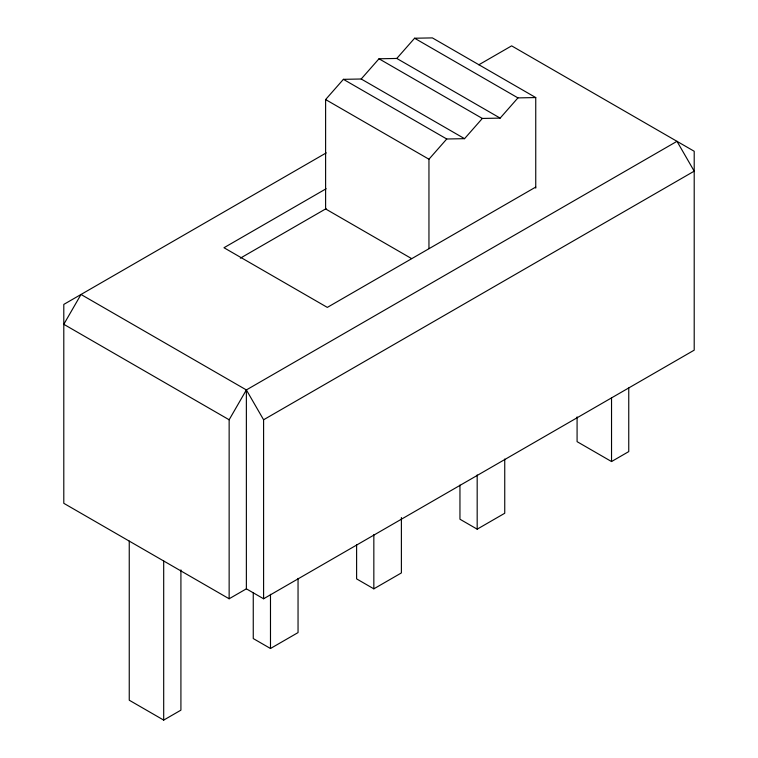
<?xml version="1.0" encoding="UTF-8"?>
<svg xmlns="http://www.w3.org/2000/svg" width="758" height="758" viewBox="0 0 758 758"><rect width="100%" height="100%" fill="white"/><g stroke="black" fill="none" stroke-linecap="round" stroke-linejoin="round"><path stroke-width="1.14" d="M229.143 598.773L229.143 419.771L246.369 389.934L676.989 141.32L694.205 171.156L263.594 419.771L263.594 598.773L246.369 588.833L229.143 598.773L63.795 503.312L63.795 304.413L326.262 152.879M411.556 258.573L325.608 208.943L325.608 99.554L343.402 79.334L361.206 79.003L464.55 138.667L482.344 118.447L500.147 118.115L517.941 97.896L535.745 97.564L535.745 188.136M361.206 79.003L379 58.783L396.794 58.451L500.147 118.115M396.794 58.451L414.598 38.232L432.392 37.9L535.745 97.564M428.952 248.615L428.952 159.227L446.746 138.998L464.55 138.667M478.819 64.8L511.631 45.859L694.205 151.268L694.205 350.158L263.594 598.773M326.148 188.742L223.98 247.733L327.323 307.397L535.745 187.065M240.324 258.184L326.148 208.639M253.257 592.585L253.257 638.558L270.483 648.497L298.046 632.589L298.046 578.373M356.611 544.708L356.611 578.885L373.836 588.833L401.389 572.925L401.389 517.525M459.954 485.044L459.954 519.221L477.18 529.169L504.743 513.251L504.743 459.035M129.248 541.098L129.248 700.212L163.69 720.1L180.916 710.151L180.916 569.902M577.084 416.9L577.084 441.658L611.535 461.546L628.752 451.597L628.752 387.954M414.598 38.232L517.941 97.896M379 58.783L482.344 118.447M343.402 79.334L446.746 138.998M325.608 99.554L428.952 159.227M263.594 419.771L246.369 389.934L81.011 294.474L63.795 324.301L229.143 419.771M611.535 397.893L611.535 461.546M477.18 474.944L477.18 529.169M373.836 534.617L373.836 588.833M270.483 594.281L270.483 648.497M246.369 389.934L246.369 588.833M163.69 560.986L163.69 720.1"/></g></svg>
